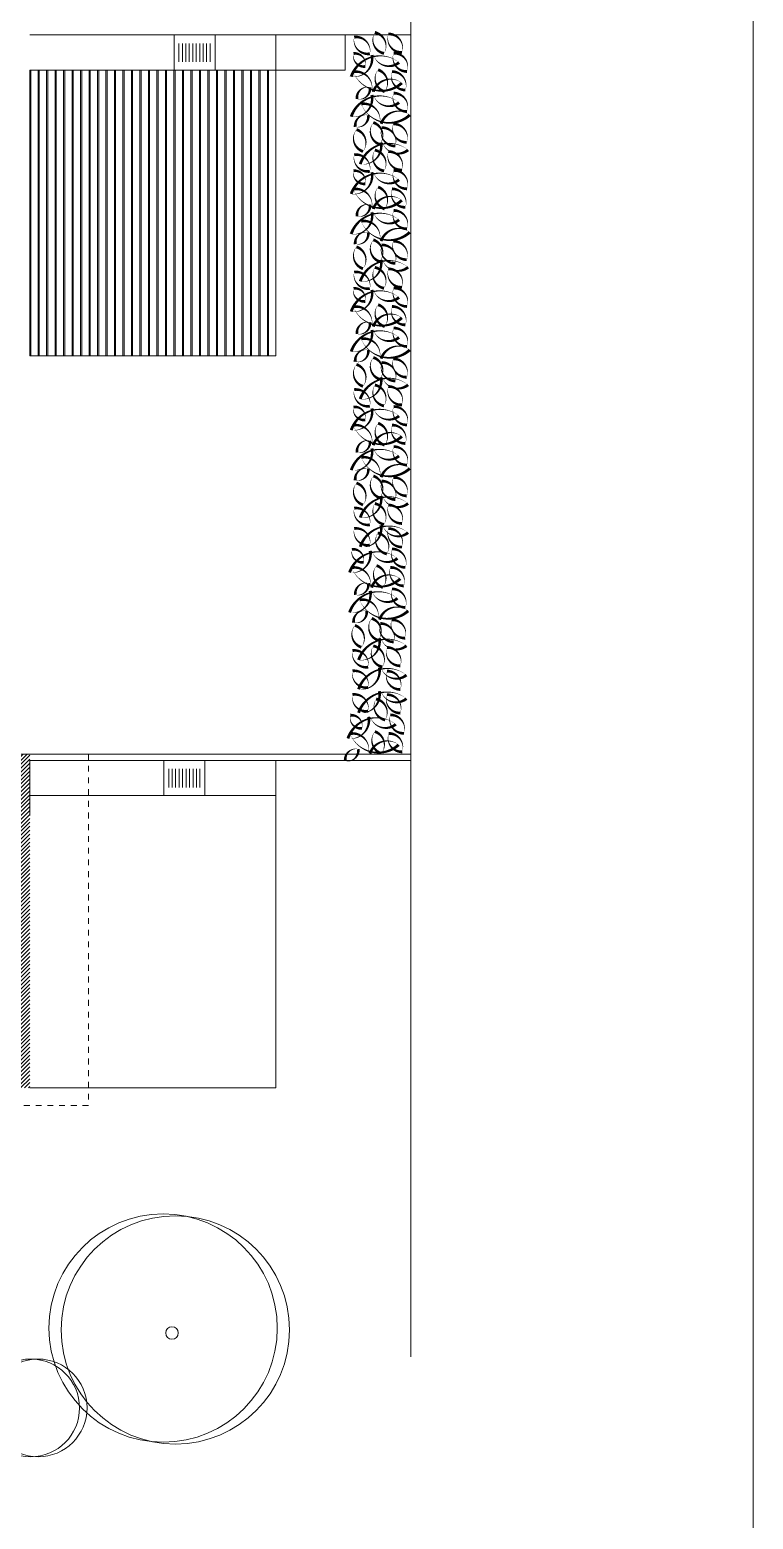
# Model space of a CAD drawing. Header units: metres. Extents: x -686 to 211, y -481 to 125.
# Drawn here: x -194 to -181.66, y -243.98 to -218.54 of the extents above; entities that cross this region are included whole.
import ezdxf

# ---------------------------------------------------------------- set-up
doc = ezdxf.new("R2010")
doc.units = ezdxf.units.M
doc.linetypes.add('DIVIDE', pattern=[1.25, 0.5, -0.25, 0, -0.25, 0, -0.25])
doc.layers.add('FLOATINGWINDOWS', color=2, linetype='Continuous', plot=False)
for name, color, linetype in [('katastr', 3, 'Continuous'), ('zariz.predmety', 203, 'Continuous'), ('ZARIZOVAKY', 251, 'Continuous'), ('ZDIVO', 1, 'Continuous')]:
    doc.layers.add(name, color=color, linetype=linetype)

msp = doc.modelspace()

# ---------------------------------------------------------------- hatches: boundary and pattern name
at = {"layer": 'ZARIZOVAKY', "linetype": 'Continuous', "lineweight": 0}
h = msp.add_hatch(dxfattribs=at)
h.set_pattern_fill('ANSI31,_O', color=256, scale=0.015)
h.set_pattern_definition([(45, (81.519393, 190.9424), (-0.0336759605, 0.0336759605), [])])
h.paths.add_polyline_path([(-207.501, -230.913), (-207.501, -236.813), (-201.501, -236.813), (-201.501, -236.613), (-194.001, -236.613), (-194.001, -230.913)])

# ---------------------------------------------------------------- linework, layer by layer
at = {"linetype": 'Continuous', "lineweight": 0}
for p, q in [((-189.801, -224.113), (-189.801, -218.633)), ((-194.001, -224.113), (-189.801, -224.113))]:
    msp.add_line(p, q, dxfattribs=at)
at = {"layer": 'FLOATINGWINDOWS', "linetype": 'Continuous', "lineweight": 0}
for points in [[(-181.655, -73.195), (-216.445, -73.195), (-216.445, -262.94), (-181.655, -262.94)], [(-194.001, -219.233), (-189.801, -219.233), (-189.801, -224.113), (-194.001, -224.113)]]:
    msp.add_lwpolyline(points, close=True, dxfattribs=at)
at = {"layer": 'katastr', "linetype": 'Continuous', "lineweight": 0}
for p, q in [((-187.501, -218.413), (-187.501, -241.204)), ((-191.538, -219.233), (-191.538, -218.633)), ((-190.838, -219.233), (-190.838, -218.633)), ((-188.617, -219.233), (-188.617, -218.633)), ((-191.456, -219.092), (-191.456, -218.778)), ((-191.397, -219.092), (-191.397, -218.778)), ((-191.338, -219.092), (-191.338, -218.778)), ((-191.279, -219.092), (-191.279, -218.778)), ((-191.22, -219.092), (-191.22, -218.778)), ((-191.16, -219.092), (-191.16, -218.778)), ((-191.101, -219.092), (-191.101, -218.778)), ((-191.042, -219.092), (-191.042, -218.778)), ((-190.983, -219.092), (-190.983, -218.778)), ((-190.924, -219.092), (-190.924, -218.778)), ((-194.001, -219.233), (-188.617, -219.233)), ((-209.501, -230.913), (-187.501, -230.913))]:
    msp.add_line(p, q, dxfattribs=at)
at = {"layer": 'zariz.predmety', "color": 253, "linetype": 'Continuous', "ltscale": 0.001}
for points in [[(-188.465, -218.671, 0, 0, 0.520567), (-188.465, -218.671, 0, 0.05, 0.520567), (-188.198, -218.954, 0, 0.05, 0.520567), (-188.465, -218.671, 0.05, 0.05, 0)], [(-188.112, -218.591, 0, 0, 0.520567), (-188.112, -218.591, 0, 0.05, 0.520567), (-187.956, -218.948, 0, 0.05, 0.520567), (-188.112, -218.591, 0.05, 0.05, 0)], [(-187.65, -218.931, 0, 0, 0.520567), (-187.65, -218.931, 0, 0.05, 0.520567), (-187.88, -218.617, 0, 0.05, 0.520567), (-187.65, -218.931, 0.05, 0.05, 0)], [(-188.516, -219.345, 0, 0, 0.520567), (-188.516, -219.345, 0, 0.05, 0.520567), (-188.164, -218.976, 0, 0.05, 0.520567), (-188.133, -218.983, 0, 0.05, 0.520567), (-187.699, -219.103, 0, 0.05, 0.520567), (-188.516, -219.345, 0.05, 0.05, 0)], [(-188.276, -219.172, 0, 0, 0.520567), (-188.276, -219.172, 0, 0.05, 0.520567), (-188.476, -218.95, 0, 0.05, 0.520567), (-188.276, -219.172, 0.05, 0.05, 0)], [(-187.562, -219.257, 0, 0, 0.520567), (-187.562, -219.257, 0, 0.05, 0.520567), (-187.792, -218.944, 0, 0.05, 0.520567), (-187.562, -219.257, 0.05, 0.05, 0)], [(-187.651, -219.453, 0, 0, 0.520567), (-187.651, -219.453, 0, 0.05, 0.520567), (-188.139, -219.603, 0, 0.05, 0.520567), (-188.163, -219.581, 0, 0.05, 0.520567), (-188.482, -219.264, 0, 0.05, 0.520567), (-187.651, -219.453, 0.05, 0.05, 0)], [(-187.946, -219.601, 0, 0, 0.520567), (-187.946, -219.601, 0, 0.05, 0.520567), (-188.057, -219.228, 0, 0.05, 0.520567), (-187.946, -219.601, 0.05, 0.05, 0)], [(-187.591, -219.573, 0, 0, 0.520567), (-187.591, -219.573, 0, 0.05, 0.520567), (-187.821, -219.259, 0, 0.05, 0.520567), (-187.591, -219.573, 0.05, 0.05, 0)], [(-188.417, -219.727, 0, 0, 0.520567), (-188.417, -219.727, 0, 0.05, 0.520567), (-188.195, -219.527, 0, 0.05, 0.520567), (-188.417, -219.727, 0.05, 0.05, 0)], [(-188.516, -220.029, 0, 0, 0.520567), (-188.516, -220.029, 0, 0.05, 0.520567), (-188.164, -219.659, 0, 0.05, 0.520567), (-188.133, -219.667, 0, 0.05, 0.520567), (-187.699, -219.787, 0, 0.05, 0.520567), (-188.516, -220.029, 0.05, 0.05, 0)], [(-187.562, -219.941, 0, 0, 0.520567), (-187.562, -219.941, 0, 0.05, 0.520567), (-187.792, -219.627, 0, 0.05, 0.520567), (-187.562, -219.941, 0.05, 0.05, 0)], [(-188.447, -220.202, 0, 0, 0.520567), (-188.447, -220.202, 0, 0.05, 0.520567), (-188.225, -220.002, 0, 0.05, 0.520567), (-188.447, -220.202, 0.05, 0.05, 0)], [(-187.516, -220, 0, 0, 0.520567), (-187.516, -220, 0, 0.05, 0.520567), (-188.004, -220.15, 0, 0.05, 0.520567), (-188.027, -220.129, 0, 0.05, 0.520567), (-188.346, -219.812, 0, 0.05, 0.520567), (-187.516, -220, 0.05, 0.05, 0)], [(-188.315, -220.622, 0, 0, 0.520567), (-188.315, -220.622, 0, 0.05, 0.520567), (-188.426, -220.249, 0, 0.05, 0.520567), (-188.315, -220.622, 0.05, 0.05, 0)], [(-188.028, -220.502, 0, 0, 0.520567), (-188.028, -220.502, 0, 0.05, 0.520567), (-188.138, -220.129, 0, 0.05, 0.520567), (-188.028, -220.502, 0.05, 0.05, 0)], [(-187.764, -220.53, 0, 0, 0.520567), (-187.764, -220.53, 0, 0.05, 0.520567), (-187.994, -220.216, 0, 0.05, 0.520567), (-187.764, -220.53, 0.05, 0.05, 0)], [(-187.567, -220.467, 0, 0, 0.520567), (-187.567, -220.467, 0, 0.05, 0.520567), (-187.797, -220.153, 0, 0.05, 0.520567), (-187.567, -220.467, 0.05, 0.05, 0)], [(-188.362, -220.839, 0, 0, 0.520567), (-188.362, -220.839, 0, 0.05, 0.520567), (-188.009, -220.469, 0, 0.05, 0.520567), (-187.979, -220.476, 0, 0.05, 0.520567), (-187.545, -220.597, 0, 0.05, 0.520567), (-188.362, -220.839, 0.05, 0.05, 0)], [(-188.465, -220.679, 0, 0, 0.520567), (-188.465, -220.679, 0, 0.05, 0.520567), (-188.198, -220.962, 0, 0.05, 0.520567), (-188.465, -220.679, 0.05, 0.05, 0)], [(-188.112, -220.6, 0, 0, 0.520567), (-188.112, -220.6, 0, 0.05, 0.520567), (-187.956, -220.956, 0, 0.05, 0.520567), (-188.112, -220.6, 0.05, 0.05, 0)], [(-187.65, -220.939, 0, 0, 0.520567), (-187.65, -220.939, 0, 0.05, 0.520567), (-187.88, -220.625, 0, 0.05, 0.520567), (-187.65, -220.939, 0.05, 0.05, 0)], [(-188.516, -221.348, 0, 0, 0.520567), (-188.516, -221.348, 0, 0.05, 0.520567), (-188.164, -220.978, 0, 0.05, 0.520567), (-188.133, -220.986, 0, 0.05, 0.520567), (-187.699, -221.106, 0, 0.05, 0.520567), (-188.516, -221.348, 0.05, 0.05, 0)], [(-188.276, -221.175, 0, 0, 0.520567), (-188.276, -221.175, 0, 0.05, 0.520567), (-188.476, -220.953, 0, 0.05, 0.520567), (-188.276, -221.175, 0.05, 0.05, 0)], [(-187.562, -221.26, 0, 0, 0.520567), (-187.562, -221.26, 0, 0.05, 0.520567), (-187.792, -220.946, 0, 0.05, 0.520567), (-187.562, -221.26, 0.05, 0.05, 0)], [(-187.651, -221.456, 0, 0, 0.520567), (-187.651, -221.456, 0, 0.05, 0.520567), (-188.139, -221.605, 0, 0.05, 0.520567), (-188.163, -221.584, 0, 0.05, 0.520567), (-188.482, -221.267, 0, 0.05, 0.520567), (-187.651, -221.456, 0.05, 0.05, 0)], [(-187.946, -221.604, 0, 0, 0.520567), (-187.946, -221.604, 0, 0.05, 0.520567), (-188.057, -221.231, 0, 0.05, 0.520567), (-187.946, -221.604, 0.05, 0.05, 0)], [(-187.591, -221.576, 0, 0, 0.520567), (-187.591, -221.576, 0, 0.05, 0.520567), (-187.821, -221.262, 0, 0.05, 0.520567), (-187.591, -221.576, 0.05, 0.05, 0)], [(-188.417, -221.73, 0, 0, 0.520567), (-188.417, -221.73, 0, 0.05, 0.520567), (-188.195, -221.53, 0, 0.05, 0.520567), (-188.417, -221.73, 0.05, 0.05, 0)], [(-188.516, -222.032, 0, 0, 0.520567), (-188.516, -222.032, 0, 0.05, 0.520567), (-188.164, -221.662, 0, 0.05, 0.520567), (-188.133, -221.67, 0, 0.05, 0.520567), (-187.699, -221.79, 0, 0.05, 0.520567), (-188.516, -222.032, 0.05, 0.05, 0)], [(-187.516, -222.003, 0, 0, 0.520567), (-187.516, -222.003, 0, 0.05, 0.520567), (-188.004, -222.153, 0, 0.05, 0.520567), (-188.027, -222.131, 0, 0.05, 0.520567), (-188.346, -221.814, 0, 0.05, 0.520567), (-187.516, -222.003, 0.05, 0.05, 0)], [(-187.562, -221.944, 0, 0, 0.520567), (-187.562, -221.944, 0, 0.05, 0.520567), (-187.792, -221.63, 0, 0.05, 0.520567), (-187.562, -221.944, 0.05, 0.05, 0)], [(-188.447, -222.205, 0, 0, 0.520567), (-188.447, -222.205, 0, 0.05, 0.520567), (-188.225, -222.005, 0, 0.05, 0.520567), (-188.447, -222.205, 0.05, 0.05, 0)], [(-188.315, -222.625, 0, 0, 0.520567), (-188.315, -222.625, 0, 0.05, 0.520567), (-188.426, -222.252, 0, 0.05, 0.520567), (-188.315, -222.625, 0.05, 0.05, 0)], [(-188.028, -222.505, 0, 0, 0.520567), (-188.028, -222.505, 0, 0.05, 0.520567), (-188.138, -222.132, 0, 0.05, 0.520567), (-188.028, -222.505, 0.05, 0.05, 0)], [(-187.764, -222.533, 0, 0, 0.520567), (-187.764, -222.533, 0, 0.05, 0.520567), (-187.994, -222.219, 0, 0.05, 0.520567), (-187.764, -222.533, 0.05, 0.05, 0)], [(-187.567, -222.47, 0, 0, 0.520567), (-187.567, -222.47, 0, 0.05, 0.520567), (-187.797, -222.156, 0, 0.05, 0.520567), (-187.567, -222.47, 0.05, 0.05, 0)], [(-188.362, -222.841, 0, 0, 0.520567), (-188.362, -222.841, 0, 0.05, 0.520567), (-188.009, -222.472, 0, 0.05, 0.520567), (-187.979, -222.479, 0, 0.05, 0.520567), (-187.545, -222.599, 0, 0.05, 0.520567), (-188.362, -222.841, 0.05, 0.05, 0)], [(-188.465, -222.682, 0, 0, 0.520567), (-188.465, -222.682, 0, 0.05, 0.520567), (-188.198, -222.965, 0, 0.05, 0.520567), (-188.465, -222.682, 0.05, 0.05, 0)], [(-188.112, -222.603, 0, 0, 0.520567), (-188.112, -222.603, 0, 0.05, 0.520567), (-187.956, -222.959, 0, 0.05, 0.520567), (-188.112, -222.603, 0.05, 0.05, 0)], [(-187.65, -222.942, 0, 0, 0.520567), (-187.65, -222.942, 0, 0.05, 0.520567), (-187.88, -222.628, 0, 0.05, 0.520567), (-187.65, -222.942, 0.05, 0.05, 0)], [(-188.516, -223.357, 0, 0, 0.520567), (-188.516, -223.357, 0, 0.05, 0.520567), (-188.164, -222.987, 0, 0.05, 0.520567), (-188.133, -222.995, 0, 0.05, 0.520567), (-187.699, -223.115, 0, 0.05, 0.520567), (-188.516, -223.357, 0.05, 0.05, 0)], [(-188.276, -223.183, 0, 0, 0.520567), (-188.276, -223.183, 0, 0.05, 0.520567), (-188.476, -222.961, 0, 0.05, 0.520567), (-188.276, -223.183, 0.05, 0.05, 0)], [(-187.562, -223.269, 0, 0, 0.520567), (-187.562, -223.269, 0, 0.05, 0.520567), (-187.792, -222.955, 0, 0.05, 0.520567), (-187.562, -223.269, 0.05, 0.05, 0)], [(-187.651, -223.464, 0, 0, 0.520567), (-187.651, -223.464, 0, 0.05, 0.520567), (-188.139, -223.614, 0, 0.05, 0.520567), (-188.163, -223.592, 0, 0.05, 0.520567), (-188.482, -223.275, 0, 0.05, 0.520567), (-187.651, -223.464, 0.05, 0.05, 0)], [(-187.946, -223.613, 0, 0, 0.520567), (-187.946, -223.613, 0, 0.05, 0.520567), (-188.057, -223.24, 0, 0.05, 0.520567), (-187.946, -223.613, 0.05, 0.05, 0)], [(-187.591, -223.584, 0, 0, 0.520567), (-187.591, -223.584, 0, 0.05, 0.520567), (-187.821, -223.27, 0, 0.05, 0.520567), (-187.591, -223.584, 0.05, 0.05, 0)], [(-188.417, -223.738, 0, 0, 0.520567), (-188.417, -223.738, 0, 0.05, 0.520567), (-188.195, -223.539, 0, 0.05, 0.520567), (-188.417, -223.738, 0.05, 0.05, 0)], [(-188.516, -224.04, 0, 0, 0.520567), (-188.516, -224.04, 0, 0.05, 0.520567), (-188.164, -223.671, 0, 0.05, 0.520567), (-188.133, -223.678, 0, 0.05, 0.520567), (-187.699, -223.798, 0, 0.05, 0.520567), (-188.516, -224.04, 0.05, 0.05, 0)], [(-187.516, -224.012, 0, 0, 0.520567), (-187.516, -224.012, 0, 0.05, 0.520567), (-188.004, -224.162, 0, 0.05, 0.520567), (-188.027, -224.14, 0, 0.05, 0.520567), (-188.346, -223.823, 0, 0.05, 0.520567), (-187.516, -224.012, 0.05, 0.05, 0)], [(-187.562, -223.952, 0, 0, 0.520567), (-187.562, -223.952, 0, 0.05, 0.520567), (-187.792, -223.638, 0, 0.05, 0.520567), (-187.562, -223.952, 0.05, 0.05, 0)], [(-188.447, -224.213, 0, 0, 0.520567), (-188.447, -224.213, 0, 0.05, 0.520567), (-188.225, -224.014, 0, 0.05, 0.520567), (-188.447, -224.213, 0.05, 0.05, 0)], [(-188.315, -224.633, 0, 0, 0.520567), (-188.315, -224.633, 0, 0.05, 0.520567), (-188.426, -224.26, 0, 0.05, 0.520567), (-188.315, -224.633, 0.05, 0.05, 0)], [(-188.028, -224.514, 0, 0, 0.520567), (-188.028, -224.514, 0, 0.05, 0.520567), (-188.138, -224.141, 0, 0.05, 0.520567), (-188.028, -224.514, 0.05, 0.05, 0)], [(-187.764, -224.541, 0, 0, 0.520567), (-187.764, -224.541, 0, 0.05, 0.520567), (-187.994, -224.228, 0, 0.05, 0.520567), (-187.764, -224.541, 0.05, 0.05, 0)], [(-187.567, -224.478, 0, 0, 0.520567), (-187.567, -224.478, 0, 0.05, 0.520567), (-187.797, -224.165, 0, 0.05, 0.520567), (-187.567, -224.478, 0.05, 0.05, 0)], [(-188.362, -224.85, 0, 0, 0.520567), (-188.362, -224.85, 0, 0.05, 0.520567), (-188.009, -224.48, 0, 0.05, 0.520567), (-187.979, -224.488, 0, 0.05, 0.520567), (-187.545, -224.608, 0, 0.05, 0.520567), (-188.362, -224.85, 0.05, 0.05, 0)], [(-188.112, -224.611, 0, 0, 0.520567), (-188.112, -224.611, 0, 0.05, 0.520567), (-187.956, -224.968, 0, 0.05, 0.520567), (-188.112, -224.611, 0.05, 0.05, 0)], [(-188.465, -224.69, 0, 0, 0.520567), (-188.465, -224.69, 0, 0.05, 0.520567), (-188.198, -224.973, 0, 0.05, 0.520567), (-188.465, -224.69, 0.05, 0.05, 0)], [(-187.65, -224.951, 0, 0, 0.520567), (-187.65, -224.951, 0, 0.05, 0.520567), (-187.88, -224.637, 0, 0.05, 0.520567), (-187.65, -224.951, 0.05, 0.05, 0)], [(-188.516, -225.381, 0, 0, 0.520567), (-188.516, -225.381, 0, 0.05, 0.520567), (-188.164, -225.012, 0, 0.05, 0.520567), (-188.133, -225.019, 0, 0.05, 0.520567), (-187.699, -225.139, 0, 0.05, 0.520567), (-188.516, -225.381, 0.05, 0.05, 0)], [(-188.276, -225.208, 0, 0, 0.520567), (-188.276, -225.208, 0, 0.05, 0.520567), (-188.476, -224.986, 0, 0.05, 0.520567), (-188.276, -225.208, 0.05, 0.05, 0)], [(-187.562, -225.293, 0, 0, 0.520567), (-187.562, -225.293, 0, 0.05, 0.520567), (-187.792, -224.979, 0, 0.05, 0.520567), (-187.562, -225.293, 0.05, 0.05, 0)], [(-187.651, -225.489, 0, 0, 0.520567), (-187.651, -225.489, 0, 0.05, 0.520567), (-188.139, -225.639, 0, 0.05, 0.520567), (-188.163, -225.617, 0, 0.05, 0.520567), (-188.482, -225.3, 0, 0.05, 0.520567), (-187.651, -225.489, 0.05, 0.05, 0)], [(-187.946, -225.637, 0, 0, 0.520567), (-187.946, -225.637, 0, 0.05, 0.520567), (-188.057, -225.264, 0, 0.05, 0.520567), (-187.946, -225.637, 0.05, 0.05, 0)], [(-187.591, -225.609, 0, 0, 0.520567), (-187.591, -225.609, 0, 0.05, 0.520567), (-187.821, -225.295, 0, 0.05, 0.520567), (-187.591, -225.609, 0.05, 0.05, 0)], [(-188.417, -225.763, 0, 0, 0.520567), (-188.417, -225.763, 0, 0.05, 0.520567), (-188.195, -225.563, 0, 0.05, 0.520567), (-188.417, -225.763, 0.05, 0.05, 0)], [(-188.516, -226.065, 0, 0, 0.520567), (-188.516, -226.065, 0, 0.05, 0.520567), (-188.164, -225.695, 0, 0.05, 0.520567), (-188.133, -225.703, 0, 0.05, 0.520567), (-187.699, -225.823, 0, 0.05, 0.520567), (-188.516, -226.065, 0.05, 0.05, 0)], [(-187.516, -226.036, 0, 0, 0.520567), (-187.516, -226.036, 0, 0.05, 0.520567), (-188.004, -226.186, 0, 0.05, 0.520567), (-188.027, -226.165, 0, 0.05, 0.520567), (-188.346, -225.847, 0, 0.05, 0.520567), (-187.516, -226.036, 0.05, 0.05, 0)], [(-187.562, -225.977, 0, 0, 0.520567), (-187.562, -225.977, 0, 0.05, 0.520567), (-187.792, -225.663, 0, 0.05, 0.520567), (-187.562, -225.977, 0.05, 0.05, 0)], [(-188.447, -226.238, 0, 0, 0.520567), (-188.447, -226.238, 0, 0.05, 0.520567), (-188.225, -226.038, 0, 0.05, 0.520567), (-188.447, -226.238, 0.05, 0.05, 0)], [(-188.315, -226.658, 0, 0, 0.520567), (-188.315, -226.658, 0, 0.05, 0.520567), (-188.426, -226.285, 0, 0.05, 0.520567), (-188.315, -226.658, 0.05, 0.05, 0)], [(-188.028, -226.538, 0, 0, 0.520567), (-188.028, -226.538, 0, 0.05, 0.520567), (-188.138, -226.165, 0, 0.05, 0.520567), (-188.028, -226.538, 0.05, 0.05, 0)], [(-187.764, -226.566, 0, 0, 0.520567), (-187.764, -226.566, 0, 0.05, 0.520567), (-187.994, -226.252, 0, 0.05, 0.520567), (-187.764, -226.566, 0.05, 0.05, 0)], [(-187.567, -226.503, 0, 0, 0.520567), (-187.567, -226.503, 0, 0.05, 0.520567), (-187.797, -226.189, 0, 0.05, 0.520567), (-187.567, -226.503, 0.05, 0.05, 0)], [(-188.362, -226.875, 0, 0, 0.520567), (-188.362, -226.875, 0, 0.05, 0.520567), (-188.009, -226.505, 0, 0.05, 0.520567), (-187.979, -226.512, 0, 0.05, 0.520567), (-187.545, -226.633, 0, 0.05, 0.520567), (-188.362, -226.875, 0.05, 0.05, 0)], [(-188.112, -226.636, 0, 0, 0.520567), (-188.112, -226.636, 0, 0.05, 0.520567), (-187.956, -226.992, 0, 0.05, 0.520567), (-188.112, -226.636, 0.05, 0.05, 0)], [(-188.465, -226.715, 0, 0, 0.520567), (-188.465, -226.715, 0, 0.05, 0.520567), (-188.198, -226.998, 0, 0.05, 0.520567), (-188.465, -226.715, 0.05, 0.05, 0)], [(-187.65, -226.975, 0, 0, 0.520567), (-187.65, -226.975, 0, 0.05, 0.520567), (-187.88, -226.661, 0, 0.05, 0.520567), (-187.65, -226.975, 0.05, 0.05, 0)], [(-188.465, -227.062, 0, 0, 0.520567), (-188.465, -227.062, 0, 0.05, 0.520567), (-188.198, -227.345, 0, 0.05, 0.520567), (-188.465, -227.062, 0.05, 0.05, 0)], [(-188.362, -227.374, 0, 0, 0.520567), (-188.362, -227.374, 0, 0.05, 0.520567), (-188.009, -227.005, 0, 0.05, 0.520567), (-187.979, -227.012, 0, 0.05, 0.520567), (-187.545, -227.132, 0, 0.05, 0.520567), (-188.362, -227.374, 0.05, 0.05, 0)], [(-188.064, -227.139, 0, 0, 0.520567), (-188.064, -227.139, 0, 0.05, 0.520567), (-187.908, -227.495, 0, 0.05, 0.520567), (-188.064, -227.139, 0.05, 0.05, 0)], [(-187.65, -227.378, 0, 0, 0.520567), (-187.65, -227.378, 0, 0.05, 0.520567), (-187.88, -227.064, 0, 0.05, 0.520567), (-187.65, -227.378, 0.05, 0.05, 0)], [(-187.59, -227.725, 0, 0, 0.520567), (-187.59, -227.725, 0, 0.05, 0.520567), (-187.82, -227.411, 0, 0.05, 0.520567), (-187.59, -227.725, 0.05, 0.05, 0)], [(-188.544, -227.813, 0, 0, 0.520567), (-188.544, -227.813, 0, 0.05, 0.520567), (-188.192, -227.443, 0, 0.05, 0.520567), (-188.161, -227.451, 0, 0.05, 0.520567), (-187.727, -227.571, 0, 0.05, 0.520567), (-188.544, -227.813, 0.05, 0.05, 0)], [(-188.304, -227.639, 0, 0, 0.520567), (-188.304, -227.639, 0, 0.05, 0.520567), (-188.504, -227.417, 0, 0.05, 0.520567), (-188.304, -227.639, 0.05, 0.05, 0)], [(-187.679, -227.92, 0, 0, 0.520567), (-187.679, -227.92, 0, 0.05, 0.520567), (-188.167, -228.07, 0, 0.05, 0.520567), (-188.19, -228.048, 0, 0.05, 0.520567), (-188.51, -227.731, 0, 0.05, 0.520567), (-187.679, -227.92, 0.05, 0.05, 0)], [(-187.974, -228.068, 0, 0, 0.520567), (-187.974, -228.068, 0, 0.05, 0.520567), (-188.084, -227.695, 0, 0.05, 0.520567), (-187.974, -228.068, 0.05, 0.05, 0)], [(-187.618, -228.04, 0, 0, 0.520567), (-187.618, -228.04, 0, 0.05, 0.520567), (-187.848, -227.726, 0, 0.05, 0.520567), (-187.618, -228.04, 0.05, 0.05, 0)], [(-188.544, -228.496, 0, 0, 0.520567), (-188.544, -228.496, 0, 0.05, 0.520567), (-188.192, -228.126, 0, 0.05, 0.520567), (-188.161, -228.134, 0, 0.05, 0.520567), (-187.727, -228.254, 0, 0.05, 0.520567), (-188.544, -228.496, 0.05, 0.05, 0)], [(-188.445, -228.194, 0, 0, 0.520567), (-188.445, -228.194, 0, 0.05, 0.520567), (-188.222, -227.995, 0, 0.05, 0.520567), (-188.445, -228.194, 0.05, 0.05, 0)], [(-187.59, -228.408, 0, 0, 0.520567), (-187.59, -228.408, 0, 0.05, 0.520567), (-187.82, -228.094, 0, 0.05, 0.520567), (-187.59, -228.408, 0.05, 0.05, 0)], [(-187.543, -228.468, 0, 0, 0.520567), (-187.543, -228.468, 0, 0.05, 0.520567), (-188.032, -228.618, 0, 0.05, 0.520567), (-188.055, -228.596, 0, 0.05, 0.520567), (-188.374, -228.279, 0, 0.05, 0.520567), (-187.543, -228.468, 0.05, 0.05, 0)], [(-188.475, -228.669, 0, 0, 0.520567), (-188.475, -228.669, 0, 0.05, 0.520567), (-188.252, -228.47, 0, 0.05, 0.520567), (-188.475, -228.669, 0.05, 0.05, 0)], [(-188.055, -228.97, 0, 0, 0.520567), (-188.055, -228.97, 0, 0.05, 0.520567), (-188.166, -228.597, 0, 0.05, 0.520567), (-188.055, -228.97, 0.05, 0.05, 0)], [(-187.791, -228.997, 0, 0, 0.520567), (-187.791, -228.997, 0, 0.05, 0.520567), (-188.021, -228.684, 0, 0.05, 0.520567), (-187.791, -228.997, 0.05, 0.05, 0)], [(-187.595, -228.934, 0, 0, 0.520567), (-187.595, -228.934, 0, 0.05, 0.520567), (-187.825, -228.621, 0, 0.05, 0.520567), (-187.595, -228.934, 0.05, 0.05, 0)], [(-188.343, -229.089, 0, 0, 0.520567), (-188.343, -229.089, 0, 0.05, 0.520567), (-188.453, -228.716, 0, 0.05, 0.520567), (-188.343, -229.089, 0.05, 0.05, 0)], [(-188.39, -229.306, 0, 0, 0.520567), (-188.39, -229.306, 0, 0.05, 0.520567), (-188.037, -228.936, 0, 0.05, 0.520567), (-188.006, -228.944, 0, 0.05, 0.520567), (-187.573, -229.064, 0, 0.05, 0.520567), (-188.39, -229.306, 0.05, 0.05, 0)], [(-188.493, -229.146, 0, 0, 0.520567), (-188.493, -229.146, 0, 0.05, 0.520567), (-188.226, -229.429, 0, 0.05, 0.520567), (-188.493, -229.146, 0.05, 0.05, 0)], [(-188.139, -229.067, 0, 0, 0.520567), (-188.139, -229.067, 0, 0.05, 0.520567), (-187.984, -229.424, 0, 0.05, 0.520567), (-188.139, -229.067, 0.05, 0.05, 0)], [(-187.677, -229.406, 0, 0, 0.520567), (-187.677, -229.406, 0, 0.05, 0.520567), (-187.907, -229.093, 0, 0.05, 0.520567), (-187.677, -229.406, 0.05, 0.05, 0)], [(-188.39, -229.806, 0, 0, 0.520567), (-188.39, -229.806, 0, 0.05, 0.520567), (-188.037, -229.436, 0, 0.05, 0.520567), (-188.006, -229.443, 0, 0.05, 0.520567), (-187.573, -229.564, 0, 0.05, 0.520567), (-188.39, -229.806, 0.05, 0.05, 0)], [(-188.493, -229.494, 0, 0, 0.520567), (-188.493, -229.494, 0, 0.05, 0.520567), (-188.226, -229.777, 0, 0.05, 0.520567), (-188.493, -229.494, 0.05, 0.05, 0)], [(-187.677, -229.81, 0, 0, 0.520567), (-187.677, -229.81, 0, 0.05, 0.520567), (-187.907, -229.496, 0, 0.05, 0.520567), (-187.677, -229.81, 0.05, 0.05, 0)], [(-188.493, -229.897, 0, 0, 0.520567), (-188.493, -229.897, 0, 0.05, 0.520567), (-188.226, -230.18, 0, 0.05, 0.520567), (-188.493, -229.897, 0.05, 0.05, 0)], [(-188.39, -230.209, 0, 0, 0.520567), (-188.39, -230.209, 0, 0.05, 0.520567), (-188.037, -229.839, 0, 0.05, 0.520567), (-188.006, -229.847, 0, 0.05, 0.520567), (-187.573, -229.967, 0, 0.05, 0.520567), (-188.39, -230.209, 0.05, 0.05, 0)], [(-187.677, -230.213, 0, 0, 0.520567), (-187.677, -230.213, 0, 0.05, 0.520567), (-187.907, -229.899, 0, 0.05, 0.520567), (-187.677, -230.213, 0.05, 0.05, 0)], [(-188.091, -229.973, 0, 0, 0.520567), (-188.091, -229.973, 0, 0.05, 0.520567), (-187.936, -230.33, 0, 0.05, 0.520567), (-188.091, -229.973, 0.05, 0.05, 0)], [(-188.572, -230.647, 0, 0, 0.520567), (-188.572, -230.647, 0, 0.05, 0.520567), (-188.219, -230.277, 0, 0.05, 0.520567), (-188.188, -230.285, 0, 0.05, 0.520567), (-187.755, -230.405, 0, 0.05, 0.520567), (-188.572, -230.647, 0.05, 0.05, 0)], [(-188.332, -230.474, 0, 0, 0.520567), (-188.332, -230.474, 0, 0.05, 0.520567), (-188.531, -230.251, 0, 0.05, 0.520567), (-188.332, -230.474, 0.05, 0.05, 0)], [(-187.617, -230.559, 0, 0, 0.520567), (-187.617, -230.559, 0, 0.05, 0.520567), (-187.847, -230.245, 0, 0.05, 0.520567), (-187.617, -230.559, 0.05, 0.05, 0)], [(-187.706, -230.755, 0, 0, 0.520567), (-187.706, -230.755, 0, 0.05, 0.520567), (-188.195, -230.904, 0, 0.05, 0.520567), (-188.218, -230.883, 0, 0.05, 0.520567), (-188.537, -230.566, 0, 0.05, 0.520567), (-187.706, -230.755, 0.05, 0.05, 0)], [(-188.001, -230.903, 0, 0, 0.520567), (-188.001, -230.903, 0, 0.05, 0.520567), (-188.112, -230.53, 0, 0.05, 0.520567), (-188.001, -230.903, 0.05, 0.05, 0)], [(-187.646, -230.875, 0, 0, 0.520567), (-187.646, -230.875, 0, 0.05, 0.520567), (-187.876, -230.561, 0, 0.05, 0.520567), (-187.646, -230.875, 0.05, 0.05, 0)], [(-188.617, -231.029, 0, 0, 0.520567), (-188.617, -231.029, 0, 0.05, 0.520567), (-188.395, -230.829, 0, 0.05, 0.520567), (-188.617, -231.029, 0.05, 0.05, 0)]]:
    msp.add_lwpolyline(points, format="xyseb", close=True, dxfattribs=at)
at = {"layer": 'ZARIZOVAKY', "linetype": 'Continuous', "lineweight": 0}
for p, q in [((-193.986, -219.233), (-193.986, -224.113)), ((-193.861, -219.233), (-193.861, -224.113)), ((-193.841, -219.233), (-193.841, -224.113)), ((-193.716, -219.233), (-193.716, -224.113)), ((-193.696, -219.233), (-193.696, -224.113)), ((-193.571, -219.233), (-193.571, -224.113)), ((-193.551, -219.233), (-193.551, -224.113)), ((-193.426, -219.233), (-193.426, -224.113)), ((-193.406, -219.233), (-193.406, -224.113)), ((-193.281, -219.233), (-193.281, -224.113)), ((-193.261, -219.233), (-193.261, -224.113)), ((-193.136, -219.233), (-193.136, -224.113)), ((-193.116, -219.233), (-193.116, -224.113)), ((-192.991, -219.233), (-192.991, -224.113)), ((-192.971, -219.233), (-192.971, -224.113)), ((-192.846, -219.233), (-192.846, -224.113)), ((-192.826, -219.233), (-192.826, -224.113)), ((-192.701, -219.233), (-192.701, -224.113)), ((-192.681, -219.233), (-192.681, -224.113)), ((-192.556, -219.233), (-192.556, -224.113)), ((-192.536, -219.233), (-192.536, -224.113)), ((-192.411, -219.233), (-192.411, -224.113)), ((-192.391, -219.233), (-192.391, -224.113)), ((-192.266, -219.233), (-192.266, -224.113)), ((-192.246, -219.233), (-192.246, -224.113)), ((-192.121, -219.233), (-192.121, -224.113)), ((-192.101, -219.233), (-192.101, -224.113)), ((-191.976, -219.233), (-191.976, -224.113)), ((-191.956, -219.233), (-191.956, -224.113)), ((-191.831, -219.233), (-191.831, -224.113)), ((-191.811, -219.233), (-191.811, -224.113)), ((-191.686, -219.233), (-191.686, -224.113)), ((-191.666, -219.233), (-191.666, -224.113)), ((-191.541, -219.233), (-191.541, -224.113)), ((-191.521, -219.233), (-191.521, -224.113)), ((-191.396, -219.233), (-191.396, -224.113)), ((-191.376, -219.233), (-191.376, -224.113)), ((-191.251, -219.233), (-191.251, -224.113)), ((-191.231, -219.233), (-191.231, -224.113)), ((-191.106, -219.233), (-191.106, -224.113)), ((-191.086, -219.233), (-191.086, -224.113)), ((-190.961, -219.233), (-190.961, -224.113)), ((-190.941, -219.233), (-190.941, -224.113)), ((-190.816, -219.233), (-190.816, -224.113)), ((-190.796, -219.233), (-190.796, -224.113)), ((-190.671, -219.233), (-190.671, -224.113)), ((-190.651, -219.233), (-190.651, -224.113)), ((-190.526, -219.233), (-190.526, -224.113)), ((-190.506, -219.233), (-190.506, -224.113)), ((-190.381, -219.233), (-190.381, -224.113)), ((-190.361, -219.233), (-190.361, -224.113)), ((-190.236, -219.233), (-190.236, -224.113)), ((-190.216, -219.233), (-190.216, -224.113)), ((-190.091, -219.233), (-190.091, -224.113)), ((-190.071, -219.233), (-190.071, -224.113)), ((-189.946, -219.233), (-189.946, -224.113)), ((-189.926, -219.233), (-189.926, -224.113)), ((-189.801, -219.236), (-189.801, -224.113)), ((-210.501, -230.913), (-187.501, -230.913)), ((-194.001, -231.023), (-187.501, -231.023)), ((-194.001, -231.023), (-194.001, -231.963)), ((-191.712, -231.623), (-191.712, -231.023)), ((-191.63, -231.482), (-191.63, -231.168)), ((-191.571, -231.482), (-191.571, -231.168)), ((-191.512, -231.482), (-191.512, -231.168)), ((-191.453, -231.482), (-191.453, -231.168)), ((-191.394, -231.482), (-191.394, -231.168)), ((-191.334, -231.482), (-191.334, -231.168)), ((-191.275, -231.482), (-191.275, -231.168)), ((-191.216, -231.482), (-191.216, -231.168)), ((-191.157, -231.482), (-191.157, -231.168)), ((-191.098, -231.482), (-191.098, -231.168)), ((-191.012, -231.623), (-191.012, -231.023)), ((-189.801, -231.023), (-189.801, -236.613)), ((-194.001, -231.623), (-189.801, -231.623)), ((-194.001, -236.613), (-189.801, -236.613))]:
    msp.add_line(p, q, dxfattribs=at)
at = {"layer": 'ZARIZOVAKY', "linetype": 'DIVIDE', "lineweight": 0, "ltscale": 0.15}
for p in [(-193.001, -230.913), (-208.501, -236.913)]:
    msp.add_line(p, (-193.001, -236.913), dxfattribs=at)
at = {"layer": 'ZARIZOVAKY', "linetype": 'Continuous', "lineweight": 0}
for centre, radius in [((-191.726, -240.715), 1.949), ((-191.517, -240.747), 1.949), ((-191.575, -240.799), 0.106), ((-193.987, -242.079), 0.835), ((-193.86, -242.08), 0.835)]:
    msp.add_circle(centre, radius, dxfattribs=at)
at = {"layer": 'ZDIVO', "linetype": 'Continuous', "lineweight": 0}
msp.add_line((-194.001, -218.633), (-187.501, -218.633), dxfattribs=at)

doc.saveas('drawing.dxf')
